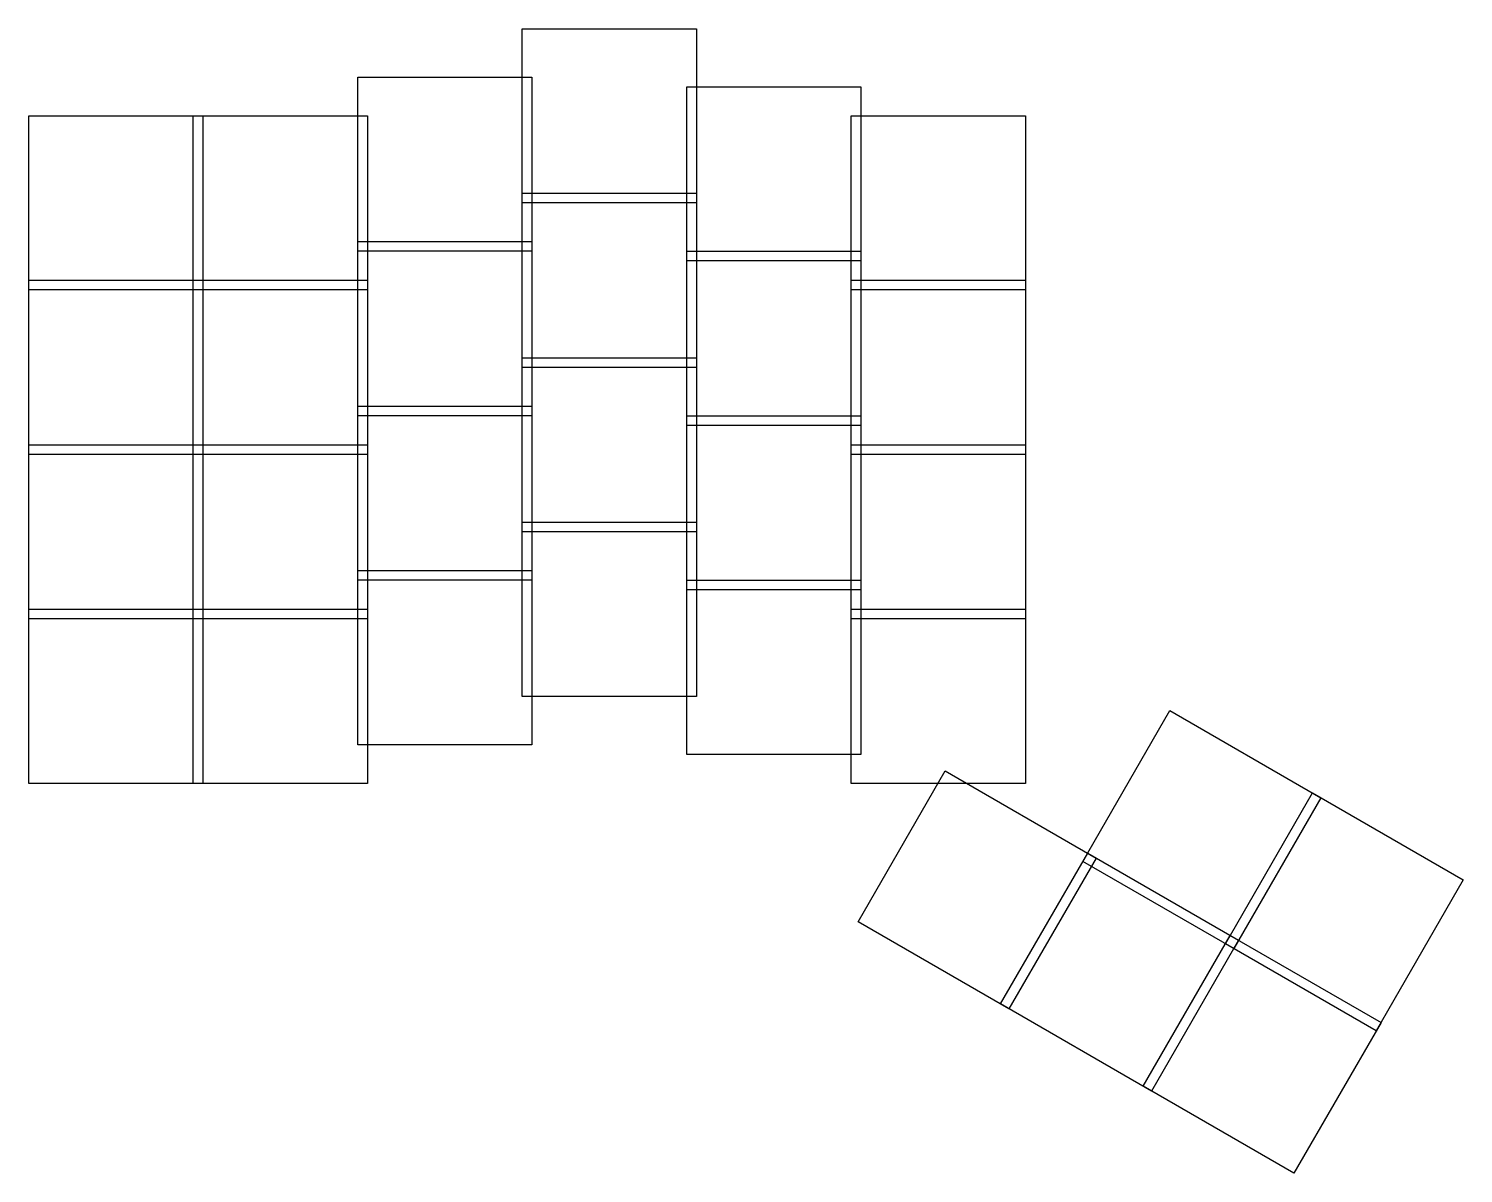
# Model space of a CAD drawing. Header units: millimetres. Extents: x 91 to 239, y -149 to -31.
import ezdxf

# ---------------------------------------------------------------- set-up
doc = ezdxf.new("R2010")
doc.units = ezdxf.units.MM

msp = doc.modelspace()

# ---------------------------------------------------------------- linework, layer by layer
for p, q in [((142, -31), (160, -31)), ((142, -49), (142, -31)), ((160, -31), (160, -49)), ((125, -36), (143, -36)), ((125, -54), (125, -36)), ((143, -36), (143, -54)), ((159, -37), (177, -37)), ((159, -55), (159, -37)), ((177, -37), (177, -55)), ((91, -40), (109, -40)), ((91, -58), (91, -40)), ((108, -40), (126, -40)), ((108, -58), (108, -40)), ((109, -40), (109, -58)), ((126, -40), (126, -58)), ((176, -40), (194, -40)), ((176, -58), (176, -40)), ((194, -40), (194, -58)), ((142, -48), (160, -48)), ((142, -66), (142, -48)), ((160, -48), (160, -66)), ((160, -49), (142, -49)), ((125, -53), (143, -53)), ((125, -71), (125, -53)), ((143, -53), (143, -71)), ((143, -54), (125, -54)), ((159, -54), (177, -54)), ((159, -72), (159, -54)), ((177, -54), (177, -72)), ((177, -55), (159, -55)), ((91, -57), (109, -57)), ((91, -75), (91, -57)), ((108, -57), (126, -57)), ((108, -75), (108, -57)), ((109, -57), (109, -75)), ((126, -57), (126, -75)), ((176, -57), (194, -57)), ((176, -75), (176, -57)), ((194, -57), (194, -75)), ((109, -58), (91, -58)), ((126, -58), (108, -58)), ((194, -58), (176, -58)), ((142, -65), (160, -65)), ((142, -83), (142, -65)), ((160, -65), (160, -83)), ((160, -66), (142, -66)), ((125, -70), (143, -70)), ((125, -88), (125, -70)), ((143, -71), (125, -71)), ((143, -70), (143, -88)), ((159, -71), (177, -71)), ((159, -89), (159, -71)), ((177, -71), (177, -89)), ((177, -72), (159, -72)), ((91, -74), (109, -74)), ((91, -92), (91, -74)), ((108, -74), (126, -74)), ((108, -92), (108, -74)), ((109, -74), (109, -92)), ((126, -74), (126, -92)), ((176, -74), (194, -74)), ((176, -92), (176, -74)), ((194, -74), (194, -92)), ((109, -75), (91, -75)), ((126, -75), (108, -75)), ((194, -75), (176, -75)), ((142, -82), (160, -82)), ((142, -100), (142, -82)), ((160, -83), (142, -83)), ((160, -82), (160, -100)), ((125, -87), (143, -87)), ((125, -105), (125, -87)), ((143, -87), (143, -105)), ((143, -88), (125, -88)), ((159, -88), (177, -88)), ((159, -106), (159, -88)), ((177, -88), (177, -106)), ((177, -89), (159, -89)), ((91, -91), (109, -91)), ((91, -109), (91, -91)), ((108, -91), (126, -91)), ((108, -109), (108, -91)), ((109, -91), (109, -109)), ((126, -91), (126, -109)), ((176, -91), (194, -91)), ((176, -109), (176, -91)), ((194, -91), (194, -109)), ((109, -92), (91, -92)), ((126, -92), (108, -92)), ((194, -92), (176, -92)), ((160, -100), (142, -100)), ((199.93, -117.07), (208.93, -101.48)), ((208.93, -101.48), (224.52, -110.48)), ((143, -105), (125, -105)), ((177, -106), (159, -106)), ((176.71, -123.29), (185.71, -107.71)), ((185.71, -107.71), (201.29, -116.71)), ((109, -109), (91, -109)), ((126, -109), (108, -109)), ((194, -109), (176, -109)), ((214.65, -125.57), (223.65, -109.98)), ((224.52, -110.48), (215.52, -126.07)), ((223.65, -109.98), (239.24, -118.98)), ((191.43, -131.79), (200.43, -116.21)), ((201.29, -116.71), (192.29, -132.29)), ((215.52, -126.07), (199.93, -117.07)), ((200.43, -116.21), (216.02, -125.21)), ((239.24, -118.98), (230.24, -134.57)), ((192.29, -132.29), (176.71, -123.29)), ((206.15, -140.29), (215.15, -124.71)), ((216.02, -125.21), (207.02, -140.79)), ((230.24, -134.57), (214.65, -125.57)), ((215.15, -124.71), (230.74, -133.71)), ((207.02, -140.79), (191.43, -131.79)), ((230.74, -133.71), (221.74, -149.29)), ((221.74, -149.29), (206.15, -140.29))]:
    msp.add_line(p, q)

doc.saveas('drawing.dxf')
